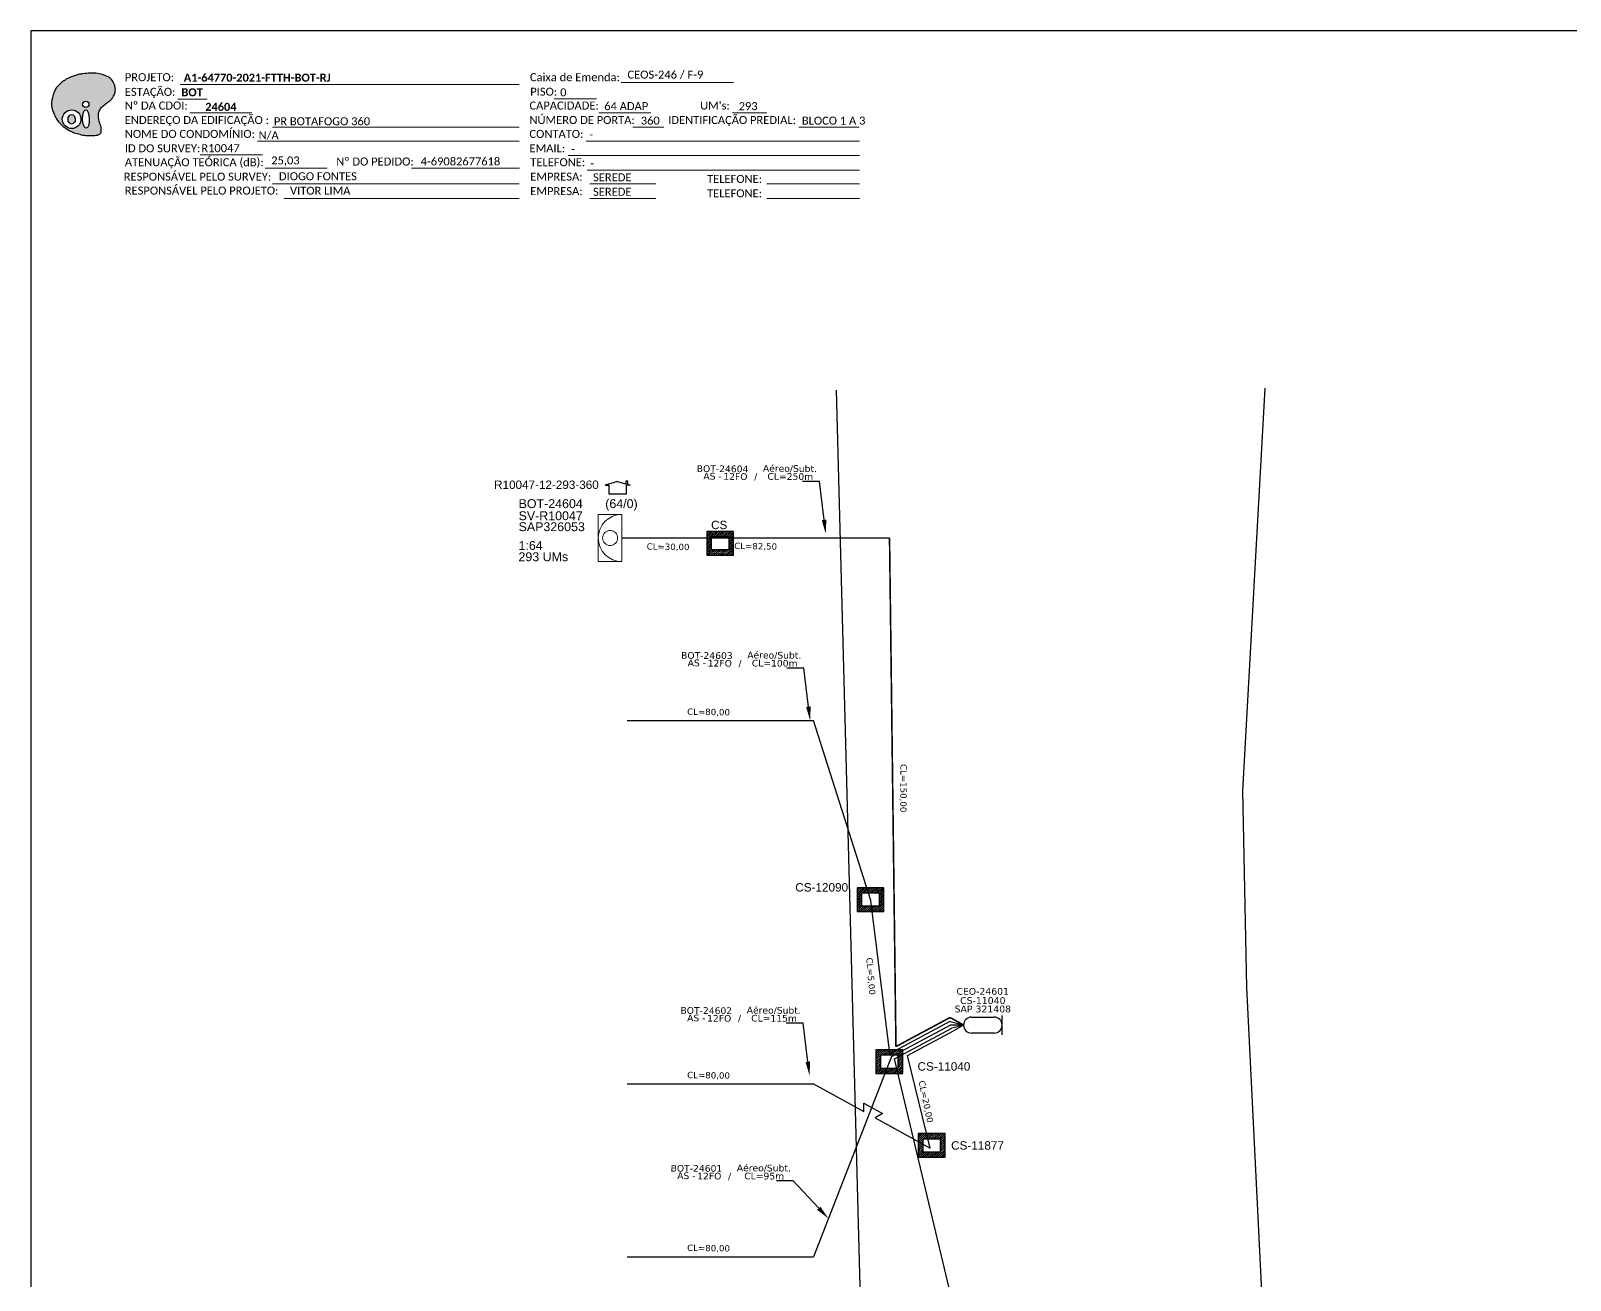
# Model space of a CAD drawing. Extents: x -89 to 1745, y 705 to 1299.
# Drawn here: x -89.3 to 255.6, y 1019.1 to 1299 of the extents above; entities that cross this region are included whole.
import ezdxf
from ezdxf import colors
from ezdxf.entities.mleader import LeaderData, LeaderLine
from ezdxf.enums import TextEntityAlignment as Align
from ezdxf.math import Vec2, Vec3

# ---------------------------------------------------------------- set-up
doc = ezdxf.new("R2010")
doc.units = 0
for name, color, linetype in [('10.1-Caixas Subterrâneas', 5, 'Continuous'), ('20.4-CEOS', 1, 'Continuous'), ('20.5-CEO', 1, 'Continuous'), ('CAP a instalar', 1, 'Continuous'), ('celulas gpon', 7, 'Continuous'), ('label_cabos', 7, 'Continuous'), ('Legenda', 1, 'Continuous'), ('QUADRA', 7, 'Continuous'), ('surveys', 7, 'Continuous'), ('surveys legendas', 7, 'Continuous')]:
    doc.layers.add(name, color=color, linetype=linetype)
doc.layers.add('20.1-CDO_INTERIOR', color=1, linetype='Continuous', lineweight=0)
doc.layers.add('EXTRA', color=50, linetype='Continuous', plot=False)
doc.styles.add('ARIAL', font='arial.ttf')
doc.styles.add('siredit', font='verdana.ttf')
doc.styles.get("Standard").update_dxf_attribs({"font": 'arial.ttf'})
doc.styles.add('WMF-Calibri0', font='calibri.ttf')
doc.styles.add('WMF-Calibri1', font='calibrib.ttf')
doc.linetypes.add('FENCELINE1', pattern='A,0.25,-0.1,[133,ltypeshp.shx,S=0.1,R=0,X=-0.1,Y=0],-0.1,1', length=1.45)

# ---------------------------------------------------------------- blocks, each defined once
blk = doc.blocks.new('OI')
h = blk.add_hatch(color=40)
edge = h.paths.add_edge_path()
edge.add_spline(control_points=[(4.35, -0.67), (3.92, -0.99), (3.26, -1.5), (2.81, -2.59), (2.9, -3.5), (3.06, -4.27), (3.31, -4.85), (3.37, -5.39), (3.4, -5.88), (3.2, -6.4), (2.54, -6.61), (1.65, -6.63), (0.55, -6.67), (-0.56, -6.42), (-1.61, -6.14), (-2.77, -5.61), (-3.92, -4.77), (-4.89, -3.7), (-5.34, -2.65), (-5.6, -1.94), (-5.85, -0.96), (-5.71, 0.47), (-5.1, 2.02), (-4.14, 3.02), (-3.3, 3.61), (-2.37, 4.16), (-1.36, 4.44), (-0.56, 4.7), (0.79, 4.85), (2.24, 4.97), (3.79, 4.57), (4.67, 4.21), (5.44, 3.65), (5.76, 2.99), (6.03, 2.21), (6.01, 1.46), (5.72, 0.64), (5.31, 0.08), (4.88, -0.38), (4.51, -0.55), (4.35, -0.67)], knot_values=[0, 0, 0, 0, 1.60434, 2.417191, 3.427595, 4.282808, 4.776746, 5.304182, 5.888771, 6.258406, 6.858137, 7.79129, 8.986195, 10.124242, 11.187857, 12.242908, 13.953784, 15.414161, 16.515391, 17.349188, 17.675853, 19.552021, 21.515531, 22.568638, 23.63245, 24.621084, 25.782718, 26.745347, 27.142653, 29.870543, 31.004649, 31.921532, 32.709589, 33.801391, 34.042471, 35.192333, 35.971461, 36.628871, 37.254359, 37.836911, 37.836911, 37.836911, 37.836911], degree=3, periodic=0)
h.paths.add_polyline_path([(1.13, -0.87, -1), (-0.04, -0.87, -1)], flags=16)
edge = h.paths.add_edge_path(flags=16)
edge.add_ellipse((0.56, -3.59), major_axis=(-0.02, 1.71), ratio=0.361305, start_angle=0, end_angle=360)
h.paths.add_polyline_path([(-0.36, -3.62, -1), (-3.8, -3.62, -1)], flags=16)
edge = h.paths.add_edge_path(flags=0)
edge.add_ellipse((-2.08, -3.62), major_axis=(0, 0.885), ratio=0.758294, start_angle=0, end_angle=360)
at = {"color": 40}
for centre, radius in [((-2.08, -3.62), 1.72), ((0.54, -0.87), 0.587)]:
    blk.add_circle(centre, radius, dxfattribs=at)
blk.add_ellipse((-2.08, -3.62), major_axis=(0, 0.885), ratio=0.758294, start_param=-3.141592653589792, end_param=3.141592653589792, dxfattribs=at)
blk.add_ellipse((0.56, -3.59), major_axis=(-0.02, 1.71), ratio=0.361305, dxfattribs=at)
at = {"color": 40, "start_tangent": (-0.800898, -0.598801), "end_tangent": (-0.800898, -0.598801)}
blk.add_spline([(4.35, -0.67), (3.2, -1.78), (2.9, -2.54), (2.92, -3.55), (3.12, -4.38), (3.28, -4.85), (3.37, -5.37), (3.35, -5.95), (3.2, -6.29), (2.66, -6.55), (1.73, -6.63), (0.54, -6.62), (-0.58, -6.41), (-1.6, -6.11), (-2.56, -5.67), (-3.95, -4.67), (-4.89, -3.56), (-5.37, -2.56), (-5.64, -1.78), (-5.72, -1.46), (-5.63, 0.42), (-4.84, 2.22), (-4.13, 2.99), (-3.27, 3.62), (-2.4, 4.09), (-1.3, 4.47), (-0.37, 4.72), (0.02, 4.77), (2.75, 4.8), (3.85, 4.53), (4.69, 4.16), (5.31, 3.68), (5.85, 2.73), (5.93, 2.5), (5.94, 1.35), (5.67, 0.62), (5.29, 0.08), (4.84, -0.36), (4.35, -0.67)], degree=3, dxfattribs=at)
blk = doc.blocks.new('CARIMBO')
at = {"color": 7, "lineweight": 0}
for points in [[(35.66, -16.79), (111.64, -16.79)], [(134.48, -16.3), (159.61, -16.3)], [(35.15, -20.06), (41.7, -20.06)], [(119.43, -20.02), (128.92, -20.02)], [(37.81, -23.14), (51.75, -23.14)], [(129.48, -23.14), (141.1, -23.14)], [(159.42, -23.14), (167.09, -23.14)], [(56.38, -26.37), (111.64, -26.37)], [(137.07, -26.37), (144.01, -26.37)], [(174.24, -26.37), (187.8, -26.37)], [(52.97, -29.48), (111.64, -29.48)], [(126.6, -29.48), (187.83, -29.48)], [(40.13, -32.55), (54.07, -32.55)], [(122.56, -32.72), (187.83, -32.72)], [(54.67, -35.52), (68.61, -35.52)], [(126.84, -35.96), (187.83, -35.96)], [(56.38, -39.07), (111.64, -39.07)], [(127.45, -39.07), (142.25, -39.07)], [(167.06, -39.07), (187.83, -39.07)], [(58.87, -42.31), (111.64, -42.31)], [(127.45, -42.31), (142.25, -42.31)], [(167.06, -42.31), (187.83, -42.31)]]:
    blk.add_lwpolyline(points, dxfattribs=at)
at = {"color": 7, "xscale": 1.213923925163967, "yscale": 1.213923925163967, "zscale": 1.213923925163967, "rotation": 0.1532896023949059}
blk.add_blockref('OI', (13.86, -20.16), dxfattribs=at)
at = {"color": 7, "lineweight": 0, "style": 'WMF-Calibri0'}
for s, height, p in [('PROJETO:', 1.793, (23.26, -16.04)), ('ESTAÇÃO:', 1.793, (23.26, -19.32)), ('Caixa de Emenda:', 1.7927, (114.02, -16.04)), ('Nº DA CDOI:', 1.7927, (23.26, -22.39)), ('CAPACIDADE:', 1.7927, (113.91, -22.39)), ('PISO:', 1.793, (114.09, -19.28)), ("UM's:", 1.793, (152.15, -22.39)), ('ENDEREÇO DA EDIFICAÇÃO :', 1.7927, (23.26, -25.63)), ('NÚMERO DE PORTA:', 1.7927, (113.91, -25.63)), ('IDENTIFICAÇÃO PREDIAL:', 1.7927, (144.99, -25.63)), ('NOME DO CONDOMÍNIO:', 1.7927, (23.26, -28.74)), ('CONTATO:', 1.793, (113.91, -28.74)), ('ID DO SURVEY:', 1.7927, (23.26, -31.97)), ('EMAIL:', 1.793, (113.91, -31.97)), ('ATENUAÇÃO TEÓRICA (dB):', 1.7927, (23.26, -35.09)), ('TELEFONE:', 1.793, (114.09, -35.09)), ('RESPONSÁVEL PELO SURVEY:', 1.7927, (23.02, -38.32)), ('EMPRESA:', 1.793, (114.09, -38.32)), ('TELEFONE:', 1.793, (153.7, -38.83)), ('RESPONSÁVEL PELO PROJETO:', 1.7927, (23.26, -41.44)), ('EMPRESA:', 1.793, (114.09, -41.56)), ('TELEFONE:', 1.793, (153.7, -42.06))]:
    blk.add_text(s, height=height, dxfattribs=at).set_placement(p)
at = {"color": 7, "lineweight": 0, "flags": 8}
for tag, p, style in [('CEOS-XX', (135.87, -15.46), 'WMF-Calibri0'), ('PROJ', (36.46, -16.13), 'WMF-Calibri1'), ('EST', (35.94, -19.41), 'WMF-Calibri1'), ('PISO_PTR', (120.78, -19.42), 'WMF-Calibri0'), ("UC'S", (160.78, -22.54), 'WMF-Calibri0'), ('LOGRADOURO', (56.65, -25.91), 'WMF-Calibri0'), ('CAPAC.', (130.66, -22.52), 'WMF-Calibri0'), ('N°', (138.85, -25.77), 'WMF-Calibri0'), ('N°PREDIO', (174.94, -25.77), 'WMF-Calibri0'), ('NOME_DO_COND.', (53.23, -29.02), 'WMF-Calibri0'), ('NOME_DO_CONTATO', (127.3, -28.89), 'WMF-Calibri0'), ('_ID_', (40.39, -31.94), 'WMF-Calibri0'), ('EMAIL', (123.26, -32.12), 'WMF-Calibri0'), ('O_POTEN', (56.06, -34.68), 'WMF-Calibri0'), ('TELEFONE', (127.55, -35.36), 'WMF-Calibri0'), ('RES_SURVEY', (57.78, -38.23), 'WMF-Calibri0'), ('EMP_RESP_SURVEY', (128.16, -38.47), 'WMF-Calibri0'), ('CONT_RESP_SURVEY', (167.76, -38.47), 'WMF-Calibri0'), ('RES_PROJ', (60.27, -41.47), 'WMF-Calibri0'), ('EMP_RESP_PROJ', (128.16, -41.71), 'WMF-Calibri0'), ('CONT_RESP_PROJ', (167.76, -41.71), 'WMF-Calibri0')]:
    blk.add_attdef(tag, p, '', height=1.79, dxfattribs=dict(at, style=style))
at = {"color": 7, "lineweight": 0, "style": 'WMF-Calibri1', "flags": 8}
blk.add_attdef("N° CDO'S", text='', height=1.79, dxfattribs=at).set_placement((44.78, -22.68), align=Align.CENTER)
blk = doc.blocks.new('SURVEY_SURVEY')
for p, q in [((0, 0.0000152), (-0.0000151, 0.0000108)), ((-0.0000151, 0.0000108), (-0.0000104, 0.0000108)), ((-0.0000103, 0), (-0.0000103, 0.0000108)), ((0.0000103, 0), (-0.0000103, 0)), ((0, 0.0000152), (0.0000151, 0.0000108)), ((0.0000101, 0.0000159), (0.0000117, 0.0000159)), ((0.0000101, 0.0000123), (0.0000101, 0.0000159)), ((0.0000151, 0.0000108), (0.0000103, 0.0000108)), ((0.0000103, 0.0000108), (0.0000103, 0)), ((0.0000117, 0.0000159), (0.0000117, 0.0000119))]:
    blk.add_line(p, q)
blk = doc.blocks.new('*X59')
at = {"color": 0, "linetype": 'Continuous'}
for p, q in [((-1.25, 0.34099), (-0.49099, 1.1)), ((-1.25, 0.517767), (-0.667767, 1.1)), ((-1.25, 0.694544), (-0.844544, 1.1)), ((-1.25, 0.87132), (-1.02132, 1.1)), ((-1.25, 1.048097), (-1.198097, 1.1)), ((-1.25, 0.164214), (-0.8035, 0.610714)), ((-1.25, -0.012563), (-0.8035, 0.433937)), ((-1.25, -0.18934), (-0.8035, 0.25716)), ((-1.25, -0.366117), (-0.8035, 0.080383)), ((-0.789214, 0.625), (-0.314214, 1.1)), ((-0.612437, 0.625), (-0.137437, 1.1)), ((-0.43566, 0.625), (0.03934, 1.1)), ((-0.258883, 0.625), (0.216117, 1.1)), ((-0.082107, 0.625), (0.392893, 1.1)), ((0.09467, 0.625), (0.56967, 1.1)), ((0.271447, 0.625), (0.746447, 1.1)), ((0.448223, 0.625), (0.923223, 1.1)), ((0.625, 0.625), (1.1, 1.1)), ((0.801777, 0.625), (1.25, 1.073223)), ((0.8035, 0.449947), (1.25, 0.896447)), ((0.8035, 0.27317), (1.25, 0.71967)), ((0.8035, 0.096393), (1.25, 0.542893)), ((0.8035, -0.080383), (1.25, 0.366117)), ((0.8035, -0.25716), (1.25, 0.18934)), ((0.8035, -0.433937), (1.25, 0.012563)), ((-1.25, -0.542893), (-0.8035, -0.096393)), ((-1.25, -0.71967), (-0.8035, -0.27317)), ((-1.25, -0.896447), (-0.8035, -0.449947)), ((-1.25, -1.073223), (-0.801777, -0.625)), ((-1.1, -1.1), (-0.625, -0.625)), ((-0.923223, -1.1), (-0.448223, -0.625)), ((-0.746447, -1.1), (-0.271447, -0.625)), ((-0.56967, -1.1), (-0.09467, -0.625)), ((-0.392893, -1.1), (0.082107, -0.625)), ((-0.216117, -1.1), (0.258883, -0.625)), ((-0.03934, -1.1), (0.43566, -0.625)), ((0.137437, -1.1), (0.612437, -0.625)), ((0.314214, -1.1), (0.789214, -0.625)), ((0.49099, -1.1), (1.25, -0.34099)), ((0.667767, -1.1), (1.25, -0.517767)), ((0.8035, -0.610714), (1.25, -0.164214)), ((0.844544, -1.1), (1.25, -0.694544)), ((1.02132, -1.1), (1.25, -0.87132)), ((1.198097, -1.1), (1.25, -1.048097))]:
    blk.add_line(p, q, dxfattribs=at)
blk = doc.blocks.new('MANHOLE_MQ')
at = {"color": 0, "linetype": 'Continuous'}
for p, q in [((0.00000623, 0.00000569), (-0.00000627, 0.00000569)), ((-0.00000627, 0.00000569), (-0.00000627, -0.00000531)), ((-0.00000404, 0.00000331), (0.00000399, 0.00000331)), ((-0.00000404, -0.00000294), (-0.00000404, 0.00000331)), ((0.00000399, 0.00000331), (0.00000399, -0.00000294)), ((0.00000623, -0.00000531), (0.00000623, 0.00000569)), ((-0.00000627, -0.00000531), (0.00000623, -0.00000531)), ((0.00000399, -0.00000294), (-0.00000404, -0.00000294)), ((0.00000399, -0.00000294), (0.00000399, -0.00000294))]:
    blk.add_line(p, q, dxfattribs=at)
at = {"color": 0, "linetype": 'Continuous', "xscale": 5e-06, "yscale": 5e-06, "zscale": 1e-05}
blk.add_blockref('*X59', (-0.00000002, 0.00000019), dxfattribs=at)
blk = doc.blocks.new('LEGENDA DOS CABOS')
at = {"layer": 'EXTRA', "color": 0, "style": 'siredit'}
for tag, p in [('ID', (4.6, 0.97)), ('XX', (9.03, 0.97))]:
    blk.add_attdef(tag, text='', height=0.48, rotation=359.69, dxfattribs=at).set_placement(p, align=Align.MIDDLE_CENTER)
at = {"layer": 'Legenda', "color": 0, "style": 'siredit'}
for tag, p in [('TIPO_CABO', (1.31, 0)), ('CABO', (4.69, -0.05)), ('/', (6.81, -0.05)), ('METROS', (10.03, -0.05))]:
    blk.add_attdef(tag, text='', height=0.8, rotation=359.69, dxfattribs=at).set_placement(p, align=Align.MIDDLE_CENTER)

msp = doc.modelspace()

# ---------------------------------------------------------------- linework, layer by layer
msp.add_lwpolyline([(-89.32, 705.02), (749.25, 705.02), (749.25, 1299.02), (-89.32, 1299.02), (-89.32, 705.02)])
at = {"color": 7, "lineweight": 0}
msp.add_lwpolyline([(-4.01, 1268.26), (20.14, 1268.26)], dxfattribs=at)
at = {"layer": '20.1-CDO_INTERIOR', "lineweight": 18}
msp.add_lwpolyline([(37.83, 1180.12), (37.82, 1190.69), (43.11, 1190.69), (43.11, 1180.12)], close=True, dxfattribs=at)
msp.add_circle((40.47, 1185.4), 1.69, dxfattribs=at)
msp.add_arc((43.11, 1185.4), 5.29, 90.0276, 270.0276, dxfattribs=at)
at = {"layer": '20.5-CEO', "color": 5}
for p, q in [((121.45, 1078.08), (126.49, 1078.08)), ((126.49, 1074.49), (121.45, 1074.49))]:
    msp.add_line(p, q, dxfattribs=at)
msp.add_lwpolyline([(128.28, 1074.12), (128.28, 1078.45)], dxfattribs=at)
for centre, start, end in [((121.45, 1076.28), 90, 270), ((126.49, 1076.28), 270, 90)]:
    msp.add_arc(centre, 1.79, start, end, dxfattribs=at)
at = {"layer": 'CAP a instalar', "color": 10, "linetype": 'FENCELINE1', "ltscale": 5, "const_width": 0.359}
for points in [[(43.11, 1185.4), (103.07, 1185.4)], [(103.07, 1185.4), (104.51, 1071.47)], [(104.51, 1071.47), (116.63, 1077.97)], [(119.66, 1076.28), (116.63, 1077.97)]]:
    msp.add_lwpolyline(points, dxfattribs=at)
at = {"layer": 'CAP a instalar', "color": 7, "linetype": 'FENCELINE1', "ltscale": 5}
for points in [[(44.31, 1144.49), (86.03, 1144.49)], [(103.14, 1069.88), (98.87, 1104.15), (86.03, 1144.49)], [(103.14, 1069.88), (116.63, 1077.12)], [(103.51, 1069.23), (116.66, 1076.28)], [(119.66, 1076.28), (116.66, 1077.03)], [(119.66, 1076.28), (116.66, 1076.28)], [(119.66, 1076.28), (117.01, 1075.62)], [(119.66, 1076.28), (117.37, 1074.96)], [(104.16, 1068.72), (117.01, 1075.62)], [(107.1, 1069.45), (117.37, 1074.96)], [(103.51, 1069.23), (86.03, 1024.38)], [(112.16, 1048.73), (107.1, 1069.45)], [(128.92, 965.07), (104.16, 1068.72)], [(44.31, 1063.09), (86.03, 1063.09)], [(86.03, 1063.09), (97.29, 1056.9)], [(97.29, 1056.9), (97.29, 1058.8), (101.52, 1056.43), (99.87, 1055.48)], [(99.87, 1055.48), (112.16, 1048.73)], [(44.31, 1024.38), (86.03, 1024.38)]]:
    msp.add_lwpolyline(points, dxfattribs=at)
at = {"layer": 'QUADRA', "color": 4}
for points in [[(-54.46, 960.55), (89.14, 975.14), (90.12, 975.25), (91.01, 975.52), (91.91, 975.83), (92.8, 976.23), (93.61, 976.73), (94.23, 977.28), (94.95, 977.91), (95.57, 978.6), (96.11, 979.34), (96.56, 980.12), (96.91, 980.97), (97.09, 981.8), (97.27, 982.69), (97.36, 983.74), (91.21, 1218.54)], [(-54.46, 960.55), (89.14, 975.14), (90.12, 975.25), (91.01, 975.52), (91.91, 975.83), (92.8, 976.23), (93.61, 976.73), (94.23, 977.28), (94.95, 977.91), (95.57, 978.6), (96.11, 979.34), (96.56, 980.12), (96.91, 980.97), (97.09, 981.8), (97.27, 982.69), (97.36, 983.74), (91.21, 1218.54)], [(187.16, 1218.93), (182.17, 1128.77), (183.06, 1084.73), (187.17, 1001.45), (188.52, 974.83)]]:
    msp.add_lwpolyline(points, dxfattribs=at)

# ---------------------------------------------------------------- block references
ref = msp.add_blockref('CARIMBO', (-91.51, 1303.77))
ref.add_attrib('PROJ', 'A1-64770-2021-FTTH-BOT-RJ', (-55.05, 1287.63), dxfattribs={"color": 7, "lineweight": 0, "height": 1.7927, "style": 'WMF-Calibri1'})
ref.add_attrib('EST', 'BOT', (-55.57, 1284.35), dxfattribs={"color": 7, "lineweight": 0, "height": 1.793, "style": 'WMF-Calibri1'})
ref.add_attrib("N° CDO'S", '24604', dxfattribs={"color": 7, "lineweight": 0, "height": 1.793, "style": 'WMF-Calibri1'}).set_placement((-46.73, 1281.09), align=Align.CENTER)
ref.add_attrib('LOGRADOURO', 'PR BOTAFOGO 360', (-34.86, 1277.86), dxfattribs={"color": 7, "lineweight": 0, "height": 1.7927, "style": 'WMF-Calibri0'})
ref.add_attrib('NOME_DO_COND.', 'N/A', (-38.28, 1274.74), dxfattribs={"color": 7, "lineweight": 0, "height": 1.793, "style": 'WMF-Calibri0'})
ref.add_attrib('_ID_', 'R10047', (-51.11, 1271.83), dxfattribs={"color": 7, "lineweight": 0, "height": 1.793, "style": 'WMF-Calibri0'})
ref.add_attrib('O_POTEN', '25,03', (-35.45, 1269.09), dxfattribs={"color": 7, "lineweight": 0, "height": 1.793, "style": 'WMF-Calibri0'})
ref.add_attrib('RES_SURVEY', 'DIOGO FONTES', (-33.73, 1265.54), dxfattribs={"color": 7, "lineweight": 0, "height": 1.7927, "style": 'WMF-Calibri0'})
ref.add_attrib('RES_PROJ', 'VITOR LIMA', (-31.24, 1262.3), dxfattribs={"color": 7, "lineweight": 0, "height": 1.793, "style": 'WMF-Calibri0'})
ref.add_attrib('CEOS-XX', 'CEOS-246 / F-9', (44.36, 1288.31), dxfattribs={"color": 7, "lineweight": 0, "height": 1.7927, "style": 'WMF-Calibri0'})
ref.add_attrib('CAPAC.', '64 ADAP', (39.15, 1281.25), dxfattribs={"color": 7, "lineweight": 0, "height": 1.793, "style": 'WMF-Calibri0'})
ref.add_attrib("UC'S", '293', (69.27, 1281.23), dxfattribs={"color": 7, "lineweight": 0, "height": 1.793, "style": 'WMF-Calibri0'})
ref.add_attrib('PISO_PTR', '0', (29.28, 1284.34), dxfattribs={"color": 7, "lineweight": 0, "height": 1.79, "style": 'WMF-Calibri0'})
ref.add_attrib('N°', '360', (47.34, 1278), dxfattribs={"color": 7, "lineweight": 0, "height": 1.793, "style": 'WMF-Calibri0'})
ref.add_attrib('N°PREDIO', 'BLOCO 1 A 3', (83.43, 1278), dxfattribs={"color": 7, "lineweight": 0, "height": 1.7927, "style": 'WMF-Calibri0'})
ref.add_attrib('NOME_DO_CONTATO', '-', (35.79, 1274.88), dxfattribs={"color": 7, "lineweight": 0, "height": 1.79, "style": 'WMF-Calibri0'})
ref.add_attrib('EMAIL', '-', (31.75, 1271.65), dxfattribs={"color": 7, "lineweight": 0, "height": 1.79, "style": 'WMF-Calibri0'})
ref.add_attrib('TELEFONE', '-', (36.04, 1268.41), dxfattribs={"color": 7, "lineweight": 0, "height": 1.79, "style": 'WMF-Calibri0'})
ref.add_attrib('EMP_RESP_SURVEY', 'SEREDE', (36.65, 1265.3), dxfattribs={"color": 7, "lineweight": 0, "height": 1.793, "style": 'WMF-Calibri0'})
ref.add_attrib('EMP_RESP_PROJ', 'SEREDE', (36.65, 1262.06), dxfattribs={"color": 7, "lineweight": 0, "height": 1.793, "style": 'WMF-Calibri0'})
at = {"layer": '10.1-Caixas Subterrâneas', "color": 30, "xscale": 480970.6735827401, "yscale": 480970.6735827401, "zscale": 480970.6735827401, "rotation": 180.000000000062}
for p in [(65.1, 1184.32), (98.81, 1104.48), (103.01, 1068.16), (112.5, 1049.41)]:
    msp.add_blockref('MANHOLE_MQ', p, dxfattribs=at)
at = {"layer": 'label_cabos', "color": 0, "lineweight": 0}
ref = msp.add_blockref('LEGENDA DOS CABOS', (59.3, 1198.45), dxfattribs=dict(at, xscale=1.5, yscale=1.5, zscale=1.5))
ref.add_attrib('ID', 'BOT-24604', dxfattribs={"color": 0, "height": 1.5, "rotation": 359.69, "style": 'siredit'}).set_placement((65.66, 1200.9), align=Align.MIDDLE_CENTER)
ref.add_attrib('CABO', '12FO', dxfattribs={"color": 0, "height": 1.5, "rotation": 359.69, "style": 'siredit'}).set_placement((68.54, 1199.17), align=Align.MIDDLE_CENTER)
ref.add_attrib('METROS', 'CL=250m', dxfattribs={"color": 0, "height": 1.5, "rotation": 359.69, "style": 'siredit'}).set_placement((80.84, 1199.17), align=Align.MIDDLE_CENTER)
ref.add_attrib('XX', 'Aéreo/Subt.', dxfattribs={"color": 0, "height": 1.5, "rotation": 359.69, "style": 'siredit'}).set_placement((80.76, 1200.96), align=Align.MIDDLE_CENTER)
ref.add_attrib('/', '/', dxfattribs={"color": 0, "height": 1.5, "rotation": 359.69, "style": 'siredit'}).set_placement((73.09, 1199.17), align=Align.MIDDLE_CENTER)
ref.add_attrib('TIPO_CABO', 'AS -', dxfattribs={"color": 0, "height": 1.5, "rotation": 359.69, "style": 'siredit'}).set_placement((63.41, 1199.24), align=Align.MIDDLE_CENTER)
ref = msp.add_blockref('LEGENDA DOS CABOS', (55.79, 1156.63), dxfattribs=dict(at, xscale=1.5, yscale=1.5, zscale=1.5))
ref.add_attrib('ID', 'BOT-24603', dxfattribs={"color": 0, "height": 1.5, "rotation": 359.69, "style": 'siredit'}).set_placement((62.15, 1159.07), align=Align.MIDDLE_CENTER)
ref.add_attrib('CABO', '12FO', dxfattribs={"color": 0, "height": 1.5, "rotation": 359.69, "style": 'siredit'}).set_placement((65.04, 1157.34), align=Align.MIDDLE_CENTER)
ref.add_attrib('METROS', 'CL=100m', dxfattribs={"color": 0, "height": 1.5, "rotation": 359.69, "style": 'siredit'}).set_placement((77.33, 1157.34), align=Align.MIDDLE_CENTER)
ref.add_attrib('XX', 'Aéreo/Subt.', dxfattribs={"color": 0, "height": 1.5, "rotation": 359.69, "style": 'siredit'}).set_placement((77.25, 1159.14), align=Align.MIDDLE_CENTER)
ref.add_attrib('/', '/', dxfattribs={"color": 0, "height": 1.5, "rotation": 359.69, "style": 'siredit'}).set_placement((69.58, 1157.34), align=Align.MIDDLE_CENTER)
ref.add_attrib('TIPO_CABO', 'AS -', dxfattribs={"color": 0, "height": 1.5, "rotation": 359.69, "style": 'siredit'}).set_placement((59.9, 1157.41), align=Align.MIDDLE_CENTER)
ref = msp.add_blockref('LEGENDA DOS CABOS', (55.67, 1077.09), dxfattribs=dict(at, xscale=1.5, yscale=1.5, zscale=1.5))
ref.add_attrib('ID', 'BOT-24602', dxfattribs={"color": 0, "height": 1.5, "rotation": 359.69, "style": 'siredit'}).set_placement((62.02, 1079.53), align=Align.MIDDLE_CENTER)
ref.add_attrib('CABO', '12FO', dxfattribs={"color": 0, "height": 1.5, "rotation": 359.69, "style": 'siredit'}).set_placement((64.91, 1077.8), align=Align.MIDDLE_CENTER)
ref.add_attrib('METROS', 'CL=115m', dxfattribs={"color": 0, "height": 1.5, "rotation": 359.69, "style": 'siredit'}).set_placement((77.2, 1077.8), align=Align.MIDDLE_CENTER)
ref.add_attrib('XX', 'Aéreo/Subt.', dxfattribs={"color": 0, "height": 1.5, "rotation": 359.69, "style": 'siredit'}).set_placement((77.13, 1079.59), align=Align.MIDDLE_CENTER)
ref.add_attrib('/', '/', dxfattribs={"color": 0, "height": 1.5, "rotation": 359.69, "style": 'siredit'}).set_placement((69.45, 1077.8), align=Align.MIDDLE_CENTER)
ref.add_attrib('TIPO_CABO', 'AS -', dxfattribs={"color": 0, "height": 1.5, "rotation": 359.69, "style": 'siredit'}).set_placement((59.78, 1077.87), align=Align.MIDDLE_CENTER)
ref = msp.add_blockref('LEGENDA DOS CABOS', (53.45, 1041.74), dxfattribs=dict(at, xscale=1.5, yscale=1.5, zscale=1.5))
ref.add_attrib('ID', 'BOT-24601', dxfattribs={"color": 0, "height": 1.5, "rotation": 359.69, "style": 'siredit'}).set_placement((59.81, 1044.18), align=Align.MIDDLE_CENTER)
ref.add_attrib('CABO', '12FO', dxfattribs={"color": 0, "height": 1.5, "rotation": 359.69, "style": 'siredit'}).set_placement((62.69, 1042.45), align=Align.MIDDLE_CENTER)
ref.add_attrib('METROS', 'CL=95m', dxfattribs={"color": 0, "height": 1.5, "rotation": 359.69, "style": 'siredit'}).set_placement((74.99, 1042.45), align=Align.MIDDLE_CENTER)
ref.add_attrib('XX', 'Aéreo/Subt.', dxfattribs={"color": 0, "height": 1.5, "rotation": 359.69, "style": 'siredit'}).set_placement((74.91, 1044.25), align=Align.MIDDLE_CENTER)
ref.add_attrib('/', '/', dxfattribs={"color": 0, "height": 1.5, "rotation": 359.69, "style": 'siredit'}).set_placement((67.24, 1042.45), align=Align.MIDDLE_CENTER)
ref.add_attrib('TIPO_CABO', 'AS -', dxfattribs={"color": 0, "height": 1.5, "rotation": 359.69, "style": 'siredit'}).set_placement((57.56, 1042.52), align=Align.MIDDLE_CENTER)
at = {"layer": 'surveys', "color": 255, "xscale": 187500, "yscale": 187500, "zscale": 187500}
msp.add_blockref('SURVEY_SURVEY', (42.16, 1195.22), dxfattribs=at)

# ---------------------------------------------------------------- texts
at = {"color": 7, "lineweight": 0, "style": 'WMF-Calibri0'}
msp.add_text('Nº DO PEDIDO:', height=1.7927, dxfattribs=at).set_placement((-20.88, 1268.84))
at = {"color": 7, "lineweight": 0, "style": 'WMF-Calibri0', "flags": 8}
msp.add_attdef('4-69082677618', (-1.97, 1268.87), '', height=1.79, dxfattribs=at)
at = {"layer": '10.1-Caixas Subterrâneas', "color": 30, "style": 'ARIAL'}
for s, p in [('CS', (63.09, 1187.38)), ('CS-12090', (81.95, 1106.19)), ('CS-11040', (109.34, 1066.07)), ('CS-11877', (116.86, 1048.37))]:
    msp.add_text(s, height=1.882, dxfattribs=at).set_placement(p)
at = {"layer": '20.1-CDO_INTERIOR', "lineweight": 18, "style": 'ARIAL'}
for s, p in [('BOT-24604', (19.97, 1192.1)), ('SV-R10047', (19.97, 1189.39)), ('SAP326053', (19.97, 1186.93)), ('1:64', (19.95, 1182.72)), ('293 UMs', (19.95, 1180.2))]:
    msp.add_text(s, height=1.99, rotation=359.9724, dxfattribs=at).set_placement(p)
msp.add_text('          (64/0)', height=1.9898, rotation=359.9724, dxfattribs=at).set_placement((39.15, 1192.09), align=Align.CENTER)
at = {"layer": '20.4-CEOS', "color": 5, "style": 'siredit'}
msp.add_text('CEO-24601', height=1.515, dxfattribs=at).set_placement((123.95, 1084.59), align=Align.TOP_CENTER)
at = {"layer": '20.5-CEO', "color": 5, "style": 'siredit'}
for s, p in [('SAP 321408', (123.97, 1080.64)), ('CS-11040', (123.97, 1082.53))]:
    msp.add_text(s, height=1.521, dxfattribs=at).set_placement(p, align=Align.TOP_CENTER)
at = {"layer": 'celulas gpon', "color": 3, "style": 'siredit'}
for s, rotation, p in [('CL=30,00', 359.1168, (48.65, 1182.81)), ('CL=82,50', 359.1168, (68.27, 1182.94)), ('CL=80,00', 359.1168, (57.72, 1145.8)), ('CL=150,00', 269.6955, (105.53, 1134.76)), ('CL=5,00', 274.6407, (97.85, 1091.34)), ('CL=80,00', 359.1168, (57.72, 1064.4)), ('CL=20,00', 281.7848, (109.57, 1063.68)), ('CL=80,00', 359.1168, (57.72, 1025.69))]:
    msp.add_text(s, height=1.411, rotation=rotation, dxfattribs=at).set_placement(p)
at = {"layer": 'surveys legendas', "color": 2}
msp.add_text('R10047-12-293-360', height=1.875, dxfattribs=at).set_placement((14.48, 1196.39))

# ---------------------------------------------------------------- leaders
at = {"layer": 'label_cabos', "color": 7, "lineweight": 0}
ml = msp.add_multileader_mtext('Standard', dxfattribs=at)
ml.set_content('', color=7)
ml.set_leader_properties()
ml.build(insert=Vec2(0, 0))
ml.multileader.update_dxf_attribs({"text_right_attachment_type": 6, "dogleg_length": 4.19, "arrow_head_size": 3.14})
ctx = ml.context
ctx.base_point, ctx.char_height, ctx.arrow_head_size, ctx.landing_gap_size, ctx.plane_origin, ctx.plane_x_axis, ctx.plane_y_axis = Vec3(83.57, 1198.08), 3.14, 3.14, 1.57, Vec3(-60915699.82, -14055436.56), Vec3(-1, 0), Vec3(0, -1)
ctx.right_attachment = 6
notes = []
notes.append((ctx, [(0, (1, 1, 0), (87.35, 1198.08), (-1, 0), 3.77, [(0, [(88.78, 1186.32)], 0, [])])]))
ctx.mtext.insert, ctx.mtext.text_direction, ctx.mtext.rotation = Vec3(82, 1196.51), Vec3(-1, 0), 3.141593
ml = msp.add_multileader_mtext('Standard', dxfattribs=at)
ml.set_content('', color=7)
ml.set_leader_properties()
ml.build(insert=Vec2(0, 0))
ml.multileader.update_dxf_attribs({"text_right_attachment_type": 6, "dogleg_length": 4.19, "arrow_head_size": 3.14})
ctx = ml.context
ctx.base_point, ctx.char_height, ctx.arrow_head_size, ctx.landing_gap_size, ctx.plane_origin, ctx.plane_x_axis, ctx.plane_y_axis = Vec3(80.07, 1156.26), 3.14, 3.14, 1.57, Vec3(-60915703.32, -14055478.38), Vec3(-1, 0), Vec3(0, -1)
ctx.right_attachment = 6
notes.append((ctx, [(0, (1, 1, 0), (83.84, 1156.26), (-1, 0), 3.77, [(0, [(85.28, 1144.49)], 0, [])])]))
ctx.mtext.insert, ctx.mtext.text_direction, ctx.mtext.rotation = Vec3(78.5, 1154.69), Vec3(-1, 0), 3.141593
ml = msp.add_multileader_mtext('Standard', dxfattribs=at)
ml.set_content('', color=7)
ml.set_leader_properties()
ml.build(insert=Vec2(0, 0))
ml.multileader.update_dxf_attribs({"text_right_attachment_type": 6, "dogleg_length": 4.19, "arrow_head_size": 3.14})
ctx = ml.context
ctx.base_point, ctx.char_height, ctx.arrow_head_size, ctx.landing_gap_size, ctx.plane_origin, ctx.plane_x_axis, ctx.plane_y_axis = Vec3(79.94, 1076.71), 3.14, 3.14, 1.57, Vec3(-60915703.45, -14055557.92), Vec3(-1, 0), Vec3(0, -1)
ctx.right_attachment = 6
notes.append((ctx, [(0, (1, 1, 0), (83.71, 1076.71), (-1, 0), 3.77, [(0, [(85.15, 1064.95)], 0, [])])]))
ctx.mtext.insert, ctx.mtext.text_direction, ctx.mtext.rotation = Vec3(78.37, 1075.14), Vec3(-1, 0), 3.141593
ml = msp.add_multileader_mtext('Standard', dxfattribs=at)
ml.set_content('', color=7)
ml.set_leader_properties()
ml.build(insert=Vec2(0, 0))
ml.multileader.update_dxf_attribs({"text_right_attachment_type": 6, "dogleg_length": 4.19, "arrow_head_size": 3.14})
ctx = ml.context
ctx.base_point, ctx.char_height, ctx.arrow_head_size, ctx.landing_gap_size, ctx.plane_origin, ctx.plane_x_axis, ctx.plane_y_axis = Vec3(77.72, 1041.37), 3.14, 3.14, 1.57, Vec3(-60915705.67, -14055593.27), Vec3(-1, 0), Vec3(0, -1)
ctx.right_attachment = 6
notes.append((ctx, [(0, (1, 1, 0), (81.49, 1041.37), (-1, 0), 3.77, [(0, [(89.37, 1032.95)], 0, [])])]))
ctx.mtext.insert, ctx.mtext.text_direction, ctx.mtext.rotation = Vec3(76.15, 1039.8), Vec3(-1, 0), 3.141593
for ctx, leaders in notes:
    for number, flags, end, landing, length, lines in leaders:
        leader = LeaderData()
        leader.index, (leader.has_last_leader_line, leader.has_dogleg_vector, leader.attachment_direction) = number, flags
        leader.last_leader_point, leader.dogleg_vector, leader.dogleg_length = Vec3(end), Vec3(landing), length
        for number, points, colour, breaks in lines:
            line = LeaderLine()
            line.index, line.vertices, line.color, line.breaks = number, Vec3.list(points), colors.encode_raw_color(colour), breaks
            leader.lines.append(line)
        ctx.leaders.append(leader)

doc.saveas('drawing.dxf')
